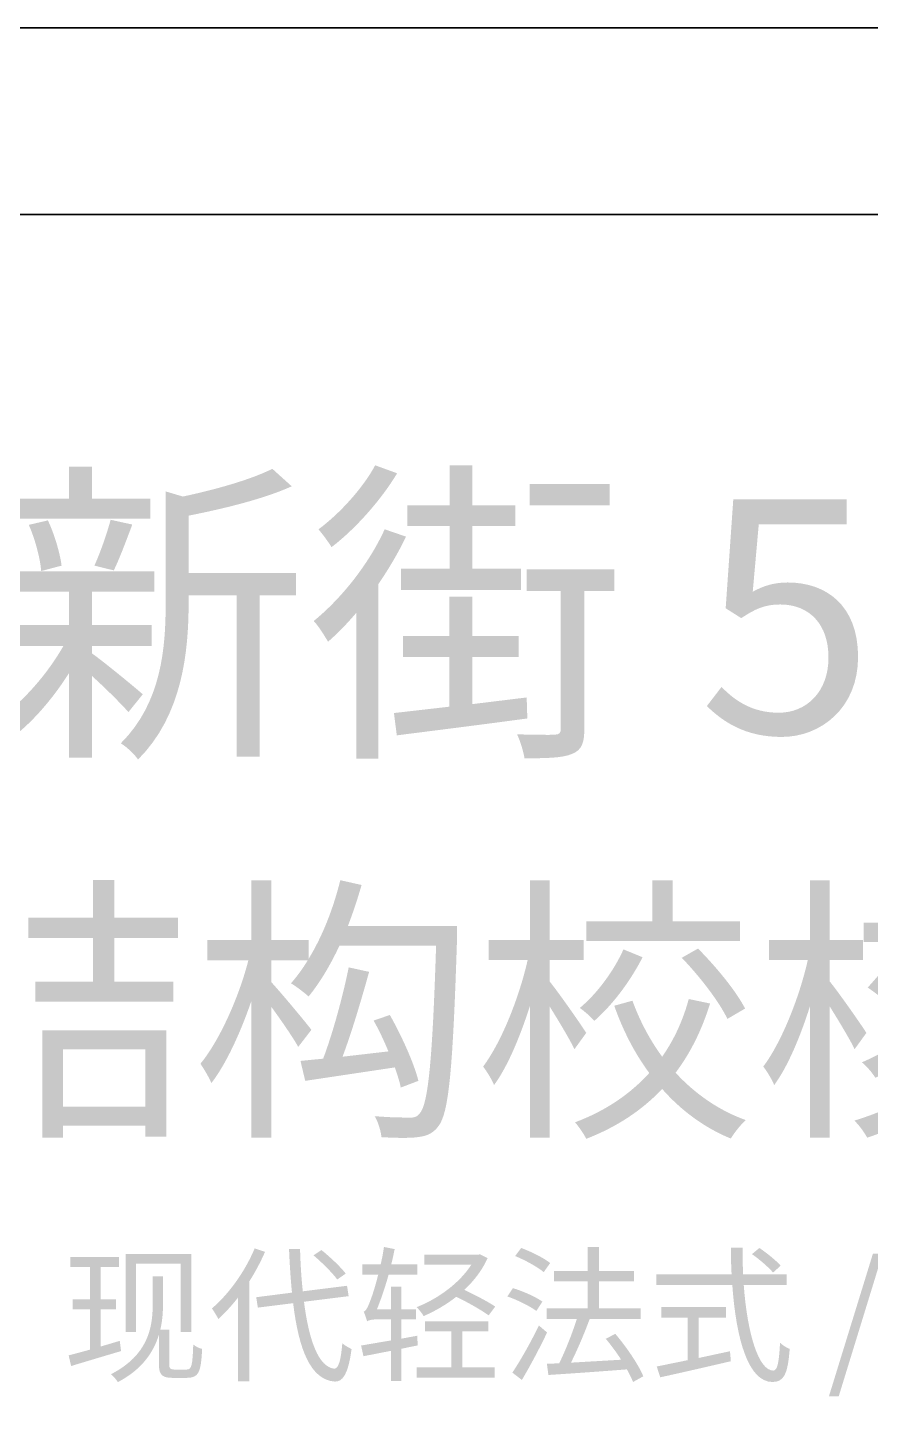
# Model space of a CAD drawing. Header units: millimetres. Extents: x -4600 to 229000, y -4300 to 19460.
# Drawn here: x 19645 to 21449, y 16471 to 19460 of the extents above; entities that cross this region are included whole.
import ezdxf

# ---------------------------------------------------------------- set-up
doc = ezdxf.new("R2010")
doc.units = ezdxf.units.MM
doc.header["$LTSCALE"] = 100
doc.layers.add('A-NOTE', color=7, linetype='Continuous', lineweight=18)
doc.layers.add('A-SHEET', color=7, linetype='Continuous', lineweight=35)

# ---------------------------------------------------------------- blocks, each defined once
blk = doc.blocks.new('A01_SHEET')
at = {"layer": 'A-NOTE'}
for points in [[(19732.7, 18520.3), (19732.7, 18451.4), (19605.9, 18451.4), (19605.9, 18408.4), (19907.4, 18408.4), (19907.4, 18451.4), (19782.5, 18451.4), (19782.5, 18520.3), (19732.7, 18520.3)], [(20548.6, 18523), (20548.6, 18437), (20457.8, 18437), (20457.8, 18392.7), (20548.6, 18392.7), (20548.6, 18301.3), (20444.2, 18301.3), (20444.2, 18255.6), (20701.4, 18255.6), (20701.4, 18301.3), (20597, 18301.3), (20597, 18392.7), (20689.1, 18392.7), (20689.1, 18437), (20597, 18437), (20597, 18523), (20548.6, 18523)], [(20719.8, 18482.7), (20719.8, 18437), (20891.7, 18437), (20891.7, 18482.7), (20719.8, 18482.7)], [(19784.1, 17634.8), (19784.1, 17553.8), (19645.5, 17553.8), (19645.5, 17510.6), (19784.1, 17510.6), (19784.1, 17416.9), (19660.5, 17416.9), (19660.5, 17373.7), (19956.4, 17373.7), (19956.4, 17416.9), (19830.3, 17416.9), (19830.3, 17510.6), (19966.6, 17510.6), (19966.6, 17553.8), (19830.3, 17553.8), (19830.3, 17634.8), (19784.1, 17634.8)], [(20982.9, 17634.2), (20982.9, 17546), (20841.2, 17546), (20841.2, 17504), (21170.8, 17504), (21170.8, 17546), (21026.7, 17546), (21026.7, 17634.2), (20982.9, 17634.2)], [(21361.3, 16528.8), (21382.3, 16528.8), (21476.2, 16834.1), (21455.5, 16834.1), (21361.3, 16528.8)], [(20495.9, 16689.2), (20495.9, 16667.5), (20552.1, 16667.5), (20552.1, 16590.6), (20478, 16590.6), (20478, 16568.7), (20645, 16568.7), (20645, 16590.6), (20575.6, 16590.6), (20575.6, 16667.5), (20631.5, 16667.5), (20631.5, 16689.2), (20495.9, 16689.2)]]:
    blk.add_hatch(color=256, dxfattribs=at).paths.add_polyline_path(points)
h = blk.add_hatch(color=256, dxfattribs=at)
edge = h.paths.add_edge_path()
edge.add_spline(control_points=[(20168.6, 18515.5), (20124.3, 18493), (20047.9, 18471.1), (19976.9, 18456.1)], knot_values=[0, 0, 0, 0, 1, 1, 1, 1], degree=3, periodic=0)
edge.add_line((19976.9, 18456.1), (19940.1, 18467.1))
edge.add_line((19940.1, 18467.1), (19940.1, 18228.3))
edge.add_spline(control_points=[(19940.1, 18228.3), (19940.1, 18132.1), (19931.2, 18014.1), (19843.9, 17927.5)], knot_values=[0, 0, 0, 0, 1, 1, 1, 1], degree=3, periodic=0)
edge.add_spline(control_points=[(19843.9, 17927.5), (19855.5, 17920.7), (19873.9, 17903.6), (19880.8, 17892.7)], knot_values=[0, 0, 0, 0, 1, 1, 1, 1], degree=3, periodic=0)
edge.add_spline(control_points=[(19880.8, 17892.7), (19976.3, 17987.5), (19989.2, 18125.3), (19989.2, 18227.6)], knot_values=[0, 0, 0, 0, 1, 1, 1, 1], degree=3, periodic=0)
edge.add_line((19989.2, 18227.6), (19989.2, 18244.7))
edge.add_line((19989.2, 18244.7), (20092.2, 18244.7))
edge.add_line((20092.2, 18244.7), (20092.2, 17898.8))
edge.add_line((20092.2, 17898.8), (20141.3, 17898.8))
edge.add_line((20141.3, 17898.8), (20141.3, 18244.7))
edge.add_line((20141.3, 18244.7), (20219.1, 18244.7))
edge.add_line((20219.1, 18244.7), (20219.1, 18292.4))
edge.add_line((20219.1, 18292.4), (19989.2, 18292.4))
edge.add_line((19989.2, 18292.4), (19989.2, 18415.2))
edge.add_spline(control_points=[(19989.2, 18415.2), (20065.6, 18430.2), (20151.6, 18451.4), (20210.2, 18478)], knot_values=[0, 0, 0, 0, 1, 1, 1, 1], degree=3, periodic=0)
edge.add_line((20210.2, 18478), (20168.6, 18515.5))
h = blk.add_hatch(color=256, dxfattribs=at)
edge = h.paths.add_edge_path()
edge.add_spline(control_points=[(20388.9, 18523), (20364.4, 18476.6), (20313.9, 18420), (20267.5, 18385.9)], knot_values=[0, 0, 0, 0, 1, 1, 1, 1], degree=3, periodic=0)
edge.add_spline(control_points=[(20267.5, 18385.9), (20275.7, 18376.3), (20289.4, 18357.9), (20295.5, 18347.7)], knot_values=[0, 0, 0, 0, 1, 1, 1, 1], degree=3, periodic=0)
edge.add_spline(control_points=[(20295.5, 18347.7), (20347.3, 18387.2), (20402.6, 18450), (20436, 18505.9)], knot_values=[0, 0, 0, 0, 1, 1, 1, 1], degree=3, periodic=0)
edge.add_line((20436, 18505.9), (20388.9, 18523))
h = blk.add_hatch(color=256, dxfattribs=at)
edge = h.paths.add_edge_path()
edge.add_spline(control_points=[(21260, 17941.1), (21343.9, 17941.1), (21423.7, 18003.2), (21423.7, 18112.3), (21423.7, 18222.9), (21355.5, 18272), (21273, 18272), (21243, 18272), (21220.5, 18264.5), (21198, 18252.2)], knot_values=[0, 0, 0, 0, 1, 1, 1, 2, 2, 2, 3, 3, 3, 3], degree=3, periodic=0)
edge.add_line((21198, 18252.2), (21210.9, 18396.8))
edge.add_line((21210.9, 18396.8), (21399.2, 18396.8))
edge.add_line((21399.2, 18396.8), (21399.2, 18450))
edge.add_line((21399.2, 18450), (21156.3, 18450))
edge.add_line((21156.3, 18450), (21140, 18216.7))
edge.add_line((21140, 18216.7), (21173.4, 18195.6))
edge.add_spline(control_points=[(21173.4, 18195.6), (21202, 18214.7), (21223.2, 18224.9), (21256.6, 18224.9), (21319.4, 18224.9), (21360.3, 18182.6), (21360.3, 18111), (21360.3, 18038), (21313.2, 17993), (21253.9, 17993), (21195.9, 17993), (21159.1, 18019.6), (21131.1, 18048.2)], knot_values=[0, 0, 0, 0, 1, 1, 1, 2, 2, 2, 3, 3, 3, 4, 4, 4, 4], degree=3, periodic=0)
edge.add_line((21131.1, 18048.2), (21099.7, 18007.3))
edge.add_spline(control_points=[(21099.7, 18007.3), (21133.8, 17973.9), (21181.6, 17941.1), (21260, 17941.1)], knot_values=[0, 0, 0, 0, 1, 1, 1, 1], degree=3, periodic=0)
h = blk.add_hatch(color=256, dxfattribs=at)
edge = h.paths.add_edge_path()
edge.add_spline(control_points=[(19646.8, 18395.4), (19660.4, 18364.7), (19671.4, 18323.1), (19673.4, 18296.5)], knot_values=[0, 0, 0, 0, 1, 1, 1, 1], degree=3, periodic=0)
edge.add_line((19673.4, 18296.5), (19717.1, 18308.1))
edge.add_spline(control_points=[(19717.1, 18308.1), (19713.6, 18334.7), (19702, 18375), (19687.7, 18405)], knot_values=[0, 0, 0, 0, 1, 1, 1, 1], degree=3, periodic=0)
edge.add_line((19687.7, 18405), (19646.8, 18395.4))
h = blk.add_hatch(color=256, dxfattribs=at)
edge = h.paths.add_edge_path()
edge.add_spline(control_points=[(19822.1, 18406.3), (19814.6, 18377.7), (19799.6, 18334.7), (19787.3, 18308.1)], knot_values=[0, 0, 0, 0, 1, 1, 1, 1], degree=3, periodic=0)
edge.add_line((19787.3, 18308.1), (19828.9, 18297.9))
edge.add_spline(control_points=[(19828.9, 18297.9), (19841.2, 18323.1), (19855.5, 18361.3), (19868.5, 18396.1)], knot_values=[0, 0, 0, 0, 1, 1, 1, 1], degree=3, periodic=0)
edge.add_line((19868.5, 18396.1), (19822.1, 18406.3))
h = blk.add_hatch(color=256, dxfattribs=at)
edge = h.paths.add_edge_path()
edge.add_spline(control_points=[(20409.4, 18385.9), (20374.6, 18310.2), (20316.6, 18237.9), (20257.3, 18189.4)], knot_values=[0, 0, 0, 0, 1, 1, 1, 1], degree=3, periodic=0)
edge.add_spline(control_points=[(20257.3, 18189.4), (20267.5, 18179.2), (20281.9, 18155.3), (20288, 18145.1)], knot_values=[0, 0, 0, 0, 1, 1, 1, 1], degree=3, periodic=0)
edge.add_spline(control_points=[(20288, 18145.1), (20308.5, 18162.8), (20328.9, 18184), (20348.7, 18207.2)], knot_values=[0, 0, 0, 0, 1, 1, 1, 1], degree=3, periodic=0)
edge.add_line((20348.7, 18207.2), (20348.7, 17894.7))
edge.add_line((20348.7, 17894.7), (20395.8, 17894.7))
edge.add_line((20395.8, 17894.7), (20395.8, 18268.6))
edge.add_spline(control_points=[(20395.8, 18268.6), (20418.3, 18301.3), (20438.7, 18336.1), (20455.1, 18370.2)], knot_values=[0, 0, 0, 0, 1, 1, 1, 1], degree=3, periodic=0)
edge.add_line((20455.1, 18370.2), (20409.4, 18385.9))
h = blk.add_hatch(color=256, dxfattribs=at)
edge = h.paths.add_edge_path()
edge.add_line((19596.3, 18295.8), (19596.3, 18252.2))
edge.add_line((19596.3, 18252.2), (19732.7, 18252.2))
edge.add_line((19732.7, 18252.2), (19732.7, 18181.2))
edge.add_line((19732.7, 18181.2), (19598.4, 18181.2))
edge.add_line((19598.4, 18181.2), (19598.4, 18136.2))
edge.add_line((19598.4, 18136.2), (19721.1, 18136.2))
edge.add_spline(control_points=[(19721.1, 18136.2), (19687, 18076.2), (19632.5, 18013.4), (19583.4, 17982.1)], knot_values=[0, 0, 0, 0, 1, 1, 1, 1], degree=3, periodic=0)
edge.add_spline(control_points=[(19583.4, 17982.1), (19594.3, 17973.9), (19609.3, 17956.8), (19618.1, 17945.2)], knot_values=[0, 0, 0, 0, 1, 1, 1, 1], degree=3, periodic=0)
edge.add_spline(control_points=[(19618.1, 17945.2), (19657, 17975.9), (19699.3, 18024.4), (19732.7, 18077.6)], knot_values=[0, 0, 0, 0, 1, 1, 1, 1], degree=3, periodic=0)
edge.add_line((19732.7, 18077.6), (19732.7, 17896.8))
edge.add_line((19732.7, 17896.8), (19782.5, 17896.8))
edge.add_line((19782.5, 17896.8), (19782.5, 18071.4))
edge.add_spline(control_points=[(19782.5, 18071.4), (19811.2, 18045.5), (19845.3, 18011.4), (19860.3, 17994.3)], knot_values=[0, 0, 0, 0, 1, 1, 1, 1], degree=3, periodic=0)
edge.add_line((19860.3, 17994.3), (19891, 18032.5))
edge.add_spline(control_points=[(19891, 18032.5), (19874.6, 18046.9), (19808.5, 18101.4), (19782.5, 18119.8)], knot_values=[0, 0, 0, 0, 1, 1, 1, 1], degree=3, periodic=0)
edge.add_line((19782.5, 18119.8), (19782.5, 18136.2))
edge.add_line((19782.5, 18136.2), (19910.1, 18136.2))
edge.add_line((19910.1, 18136.2), (19910.1, 18181.2))
edge.add_line((19910.1, 18181.2), (19782.5, 18181.2))
edge.add_line((19782.5, 18181.2), (19782.5, 18252.2))
edge.add_line((19782.5, 18252.2), (19915.6, 18252.2))
edge.add_line((19915.6, 18252.2), (19915.6, 18295.8))
edge.add_line((19915.6, 18295.8), (19596.3, 18295.8))
h = blk.add_hatch(color=256, dxfattribs=at)
edge = h.paths.add_edge_path()
edge.add_line((20713.6, 18299.9), (20713.6, 18253.5))
edge.add_line((20713.6, 18253.5), (20786.6, 18253.5))
edge.add_line((20786.6, 18253.5), (20786.6, 17958.2))
edge.add_spline(control_points=[(20786.6, 17958.2), (20786.6, 17949.3), (20783.9, 17946.6), (20773.7, 17945.9), (20763.4, 17945.2), (20731.4, 17945.9), (20693.2, 17946.6)], knot_values=[0, 0, 0, 0, 1, 1, 1, 2, 2, 2, 2], degree=3, periodic=0)
edge.add_spline(control_points=[(20693.2, 17946.6), (20700, 17931.6), (20706.8, 17909.8), (20708.9, 17895.4)], knot_values=[0, 0, 0, 0, 1, 1, 1, 1], degree=3, periodic=0)
edge.add_spline(control_points=[(20708.9, 17895.4), (20758, 17895.4), (20791.4, 17896.1), (20811.2, 17905)], knot_values=[0, 0, 0, 0, 1, 1, 1, 1], degree=3, periodic=0)
edge.add_spline(control_points=[(20811.2, 17905), (20831.7, 17913.2), (20837.1, 17928.2), (20837.1, 17958.2)], knot_values=[0, 0, 0, 0, 1, 1, 1, 1], degree=3, periodic=0)
edge.add_line((20837.1, 17958.2), (20837.1, 18253.5))
edge.add_line((20837.1, 18253.5), (20901.2, 18253.5))
edge.add_line((20901.2, 18253.5), (20901.2, 18299.9))
edge.add_line((20901.2, 18299.9), (20713.6, 18299.9))
h = blk.add_hatch(color=256, dxfattribs=at)
edge = h.paths.add_edge_path()
edge.add_line((20429.2, 17992.3), (20435.3, 17944.5))
edge.add_spline(control_points=[(20435.3, 17944.5), (20510.4, 17954.1), (20614.7, 17967.1), (20715, 17980.7)], knot_values=[0, 0, 0, 0, 1, 1, 1, 1], degree=3, periodic=0)
edge.add_line((20715, 17980.7), (20713.6, 18025.7))
edge.add_line((20713.6, 18025.7), (20597, 18011.4))
edge.add_line((20597, 18011.4), (20597, 18112.3))
edge.add_line((20597, 18112.3), (20696.6, 18112.3))
edge.add_line((20696.6, 18112.3), (20696.6, 18157.4))
edge.add_line((20696.6, 18157.4), (20597, 18157.4))
edge.add_line((20597, 18157.4), (20597, 18241.3))
edge.add_line((20597, 18241.3), (20547.9, 18241.3))
edge.add_line((20547.9, 18241.3), (20547.9, 18157.4))
edge.add_line((20547.9, 18157.4), (20448.3, 18157.4))
edge.add_line((20448.3, 18157.4), (20448.3, 18112.3))
edge.add_line((20448.3, 18112.3), (20547.9, 18112.3))
edge.add_line((20547.9, 18112.3), (20547.9, 18005.9))
edge.add_line((20547.9, 18005.9), (20429.2, 17992.3))
h = blk.add_hatch(color=256, dxfattribs=at)
edge = h.paths.add_edge_path()
edge.add_spline(control_points=[(20314.2, 17634.2), (20299.2, 17573), (20275.7, 17513.6), (20246.3, 17465.6)], knot_values=[0, 0, 0, 0, 1, 1, 1, 1], degree=3, periodic=0)
edge.add_line((20246.3, 17465.6), (20246.3, 17505.8))
edge.add_line((20246.3, 17505.8), (20166.5, 17505.8))
edge.add_line((20166.5, 17505.8), (20166.5, 17634.2))
edge.add_line((20166.5, 17634.2), (20123.3, 17634.2))
edge.add_line((20123.3, 17634.2), (20123.3, 17505.8))
edge.add_line((20123.3, 17505.8), (20029.6, 17505.8))
edge.add_line((20029.6, 17505.8), (20029.6, 17462.6))
edge.add_line((20029.6, 17462.6), (20117.3, 17462.6))
edge.add_spline(control_points=[(20117.3, 17462.6), (20096.9, 17382.7), (20054.8, 17289.7), (20014.6, 17241.1)], knot_values=[0, 0, 0, 0, 1, 1, 1, 1], degree=3, periodic=0)
edge.add_spline(control_points=[(20014.6, 17241.1), (20021.8, 17230.2), (20033.2, 17211.6), (20038, 17199.6)], knot_values=[0, 0, 0, 0, 1, 1, 1, 1], degree=3, periodic=0)
edge.add_spline(control_points=[(20038, 17199.6), (20069.2, 17239.8), (20099.9, 17306.5), (20123.3, 17374.3)], knot_values=[0, 0, 0, 0, 1, 1, 1, 1], degree=3, periodic=0)
edge.add_line((20123.3, 17374.3), (20123.3, 17082.6))
edge.add_line((20123.3, 17082.6), (20166.5, 17082.6))
edge.add_line((20166.5, 17082.6), (20166.5, 17362.9))
edge.add_spline(control_points=[(20166.5, 17362.9), (20187.5, 17334.1), (20213.3, 17296.9), (20224.1, 17277.1)], knot_values=[0, 0, 0, 0, 1, 1, 1, 1], degree=3, periodic=0)
edge.add_line((20224.1, 17277.1), (20252.3, 17313.7))
edge.add_spline(control_points=[(20252.3, 17313.7), (20239.7, 17330.5), (20184.5, 17396.5), (20166.5, 17415.7)], knot_values=[0, 0, 0, 0, 1, 1, 1, 1], degree=3, periodic=0)
edge.add_line((20166.5, 17415.7), (20166.5, 17462.6))
edge.add_line((20166.5, 17462.6), (20244.5, 17462.6))
edge.add_spline(control_points=[(20244.5, 17462.6), (20233.7, 17444.5), (20221.1, 17427.7), (20208.5, 17413.3)], knot_values=[0, 0, 0, 0, 1, 1, 1, 1], degree=3, periodic=0)
edge.add_spline(control_points=[(20208.5, 17413.3), (20219.9, 17406.7), (20238.5, 17392.3), (20246.3, 17385.1)], knot_values=[0, 0, 0, 0, 1, 1, 1, 1], degree=3, periodic=0)
edge.add_spline(control_points=[(20246.3, 17385.1), (20270.3, 17414.5), (20292.6, 17451.7), (20312.4, 17493.8)], knot_values=[0, 0, 0, 0, 1, 1, 1, 1], degree=3, periodic=0)
edge.add_line((20312.4, 17493.8), (20519.5, 17493.8))
edge.add_spline(control_points=[(20519.5, 17493.8), (20511.7, 17247.7), (20502.6, 17155.8), (20484.6, 17134.8)], knot_values=[0, 0, 0, 0, 1, 1, 1, 1], degree=3, periodic=0)
edge.add_spline(control_points=[(20484.6, 17134.8), (20478.6, 17127), (20472.6, 17125.2), (20461.8, 17125.8)], knot_values=[0, 0, 0, 0, 1, 1, 1, 1], degree=3, periodic=0)
edge.add_spline(control_points=[(20461.8, 17125.8), (20449.2, 17125.8), (20420.4, 17125.8), (20388, 17128.8)], knot_values=[0, 0, 0, 0, 1, 1, 1, 1], degree=3, periodic=0)
edge.add_spline(control_points=[(20388, 17128.8), (20395.8, 17115.6), (20401.2, 17096.4), (20402.4, 17083.8)], knot_values=[0, 0, 0, 0, 1, 1, 1, 1], degree=3, periodic=0)
edge.add_spline(control_points=[(20402.4, 17083.8), (20431.8, 17082), (20461.8, 17081.4), (20479.8, 17083.8), (20499.6, 17086.2), (20512.3, 17091), (20524.9, 17107.8), (20547.1, 17137.2), (20555.5, 17230.2), (20564.5, 17512.4)], knot_values=[0, 0, 0, 0, 1, 1, 1, 2, 2, 2, 3, 3, 3, 3], degree=3, periodic=0)
edge.add_spline(control_points=[(20564.5, 17512.4), (20564.5, 17518.4), (20564.5, 17535.8), (20564.5, 17535.8)], knot_values=[0, 0, 0, 0, 1, 1, 1, 1], degree=3, periodic=0)
edge.add_line((20564.5, 17535.8), (20330.4, 17535.8))
edge.add_spline(control_points=[(20330.4, 17535.8), (20341.2, 17564), (20351.4, 17594), (20359.8, 17624)], knot_values=[0, 0, 0, 0, 1, 1, 1, 1], degree=3, periodic=0)
edge.add_line((20359.8, 17624), (20314.2, 17634.2))
edge = h.paths.add_edge_path(flags=0)
edge.add_line((20228.9, 17247.1), (20239.1, 17204.4))
edge.add_line((20239.1, 17204.4), (20431.2, 17233.2))
edge.add_spline(control_points=[(20431.2, 17233.2), (20436.6, 17217), (20441.4, 17202.6), (20443.8, 17190)], knot_values=[0, 0, 0, 0, 1, 1, 1, 1], degree=3, periodic=0)
edge.add_line((20443.8, 17190), (20481.6, 17204.4))
edge.add_spline(control_points=[(20481.6, 17204.4), (20472.6, 17241.1), (20446.2, 17299.9), (20420.4, 17345.5)], knot_values=[0, 0, 0, 0, 1, 1, 1, 1], degree=3, periodic=0)
edge.add_line((20420.4, 17345.5), (20385.6, 17333.5))
edge.add_spline(control_points=[(20385.6, 17333.5), (20397, 17313.7), (20407.8, 17290.3), (20417.4, 17267.5)], knot_values=[0, 0, 0, 0, 1, 1, 1, 1], degree=3, periodic=0)
edge.add_line((20417.4, 17267.5), (20319, 17256.1))
edge.add_spline(control_points=[(20319, 17256.1), (20338.8, 17308.3), (20359.8, 17379.7), (20376, 17437.9)], knot_values=[0, 0, 0, 0, 1, 1, 1, 1], degree=3, periodic=0)
edge.add_line((20376, 17437.9), (20332.2, 17447.5))
edge.add_spline(control_points=[(20332.2, 17447.5), (20320.8, 17389.3), (20298, 17305.9), (20277.5, 17251.9)], knot_values=[0, 0, 0, 0, 1, 1, 1, 1], degree=3, periodic=0)
edge.add_line((20277.5, 17251.9), (20228.9, 17247.1))
h = blk.add_hatch(color=256, dxfattribs=at)
edge = h.paths.add_edge_path()
edge.add_line((20720.5, 17634.2), (20720.5, 17505.8))
edge.add_line((20720.5, 17505.8), (20632.3, 17505.8))
edge.add_line((20632.3, 17505.8), (20632.3, 17463.2))
edge.add_line((20632.3, 17463.2), (20715.7, 17463.2))
edge.add_spline(control_points=[(20715.7, 17463.2), (20697.1, 17380.9), (20658.7, 17286.1), (20620.3, 17235)], knot_values=[0, 0, 0, 0, 1, 1, 1, 1], degree=3, periodic=0)
edge.add_spline(control_points=[(20620.3, 17235), (20628.1, 17224.8), (20638.9, 17207.4), (20643.7, 17195.4)], knot_values=[0, 0, 0, 0, 1, 1, 1, 1], degree=3, periodic=0)
edge.add_spline(control_points=[(20643.7, 17195.4), (20672.5, 17234.4), (20699.5, 17298.7), (20720.5, 17364.7)], knot_values=[0, 0, 0, 0, 1, 1, 1, 1], degree=3, periodic=0)
edge.add_line((20720.5, 17364.7), (20720.5, 17082.6))
edge.add_line((20720.5, 17082.6), (20762.6, 17082.6))
edge.add_line((20762.6, 17082.6), (20762.6, 17364.1))
edge.add_spline(control_points=[(20762.6, 17364.1), (20782.4, 17332.3), (20805.8, 17293.3), (20816, 17272.3)], knot_values=[0, 0, 0, 0, 1, 1, 1, 1], degree=3, periodic=0)
edge.add_line((20816, 17272.3), (20841.2, 17307.1))
edge.add_spline(control_points=[(20841.2, 17307.1), (20830.4, 17324.5), (20780, 17396.5), (20762.6, 17417.5)], knot_values=[0, 0, 0, 0, 1, 1, 1, 1], degree=3, periodic=0)
edge.add_line((20762.6, 17417.5), (20762.6, 17463.2))
edge.add_line((20762.6, 17463.2), (20835.8, 17463.2))
edge.add_line((20835.8, 17463.2), (20835.8, 17505.8))
edge.add_line((20835.8, 17505.8), (20762.6, 17505.8))
edge.add_line((20762.6, 17505.8), (20762.6, 17634.2))
edge.add_line((20762.6, 17634.2), (20720.5, 17634.2))
h = blk.add_hatch(color=256, dxfattribs=at)
edge = h.paths.add_edge_path()
edge.add_line((21320.8, 17634.2), (21320.8, 17505.8))
edge.add_line((21320.8, 17505.8), (21232.6, 17505.8))
edge.add_line((21232.6, 17505.8), (21232.6, 17463.2))
edge.add_line((21232.6, 17463.2), (21316, 17463.2))
edge.add_spline(control_points=[(21316, 17463.2), (21297.4, 17380.9), (21259, 17286.1), (21220.6, 17235)], knot_values=[0, 0, 0, 0, 1, 1, 1, 1], degree=3, periodic=0)
edge.add_spline(control_points=[(21220.6, 17235), (21228.4, 17224.8), (21239.2, 17207.4), (21244, 17195.4)], knot_values=[0, 0, 0, 0, 1, 1, 1, 1], degree=3, periodic=0)
edge.add_spline(control_points=[(21244, 17195.4), (21272.8, 17234.4), (21299.8, 17298.7), (21320.8, 17364.7)], knot_values=[0, 0, 0, 0, 1, 1, 1, 1], degree=3, periodic=0)
edge.add_line((21320.8, 17364.7), (21320.8, 17082.6))
edge.add_line((21320.8, 17082.6), (21362.8, 17082.6))
edge.add_line((21362.8, 17082.6), (21362.8, 17364.1))
edge.add_spline(control_points=[(21362.8, 17364.1), (21382.6, 17332.3), (21406.1, 17293.3), (21416.3, 17272.3)], knot_values=[0, 0, 0, 0, 1, 1, 1, 1], degree=3, periodic=0)
edge.add_line((21416.3, 17272.3), (21441.5, 17307.1))
edge.add_spline(control_points=[(21441.5, 17307.1), (21430.7, 17324.5), (21380.2, 17396.5), (21362.8, 17417.5)], knot_values=[0, 0, 0, 0, 1, 1, 1, 1], degree=3, periodic=0)
edge.add_line((21362.8, 17417.5), (21362.8, 17463.2))
edge.add_line((21362.8, 17463.2), (21434.3, 17463.2))
edge.add_line((21434.3, 17463.2), (21434.3, 17505.8))
edge.add_line((21434.3, 17505.8), (21362.8, 17505.8))
edge.add_line((21362.8, 17505.8), (21362.8, 17634.2))
edge.add_line((21362.8, 17634.2), (21320.8, 17634.2))
h = blk.add_hatch(color=256, dxfattribs=at)
edge = h.paths.add_edge_path()
edge.add_spline(control_points=[(21681, 17457.1), (21657, 17416.3), (21624.6, 17377.9), (21585.5, 17343.1)], knot_values=[0, 0, 0, 0, 1, 1, 1, 1], degree=3, periodic=0)
edge.add_spline(control_points=[(21585.5, 17343.1), (21571.1, 17356.9), (21552.5, 17373.1), (21532.1, 17389.3)], knot_values=[0, 0, 0, 0, 1, 1, 1, 1], degree=3, periodic=0)
edge.add_spline(control_points=[(21532.1, 17389.3), (21559.7, 17419.9), (21593.3, 17463.8), (21620.4, 17500.4)], knot_values=[0, 0, 0, 0, 1, 1, 1, 1], degree=3, periodic=0)
edge.add_line((21620.4, 17500.4), (21618, 17501.6))
edge.add_line((21618, 17501.6), (21775.8, 17501.6))
edge.add_line((21775.8, 17501.6), (21775.8, 17543))
edge.add_line((21775.8, 17543), (21630, 17543))
edge.add_line((21630, 17543), (21630, 17633))
edge.add_line((21630, 17633), (21586.1, 17633))
edge.add_line((21586.1, 17633), (21586.1, 17543))
edge.add_line((21586.1, 17543), (21435.5, 17543))
edge.add_line((21435.5, 17543), (21435.5, 17501.6))
edge.add_line((21435.5, 17501.6), (21565.1, 17501.6))
edge.add_spline(control_points=[(21565.1, 17501.6), (21547.1, 17472.2), (21523.1, 17438.5), (21502.1, 17412.1)], knot_values=[0, 0, 0, 0, 1, 1, 1, 1], degree=3, periodic=0)
edge.add_line((21502.1, 17412.1), (21470.9, 17434.3))
edge.add_line((21470.9, 17434.3), (21444.5, 17404.3))
edge.add_spline(control_points=[(21444.5, 17404.3), (21480.5, 17379.1), (21523.7, 17343.1), (21551.9, 17314.9)], knot_values=[0, 0, 0, 0, 1, 1, 1, 1], degree=3, periodic=0)
edge.add_spline(control_points=[(21551.9, 17314.9), (21514.7, 17286.7), (21473.9, 17262.1), (21431.9, 17244.1)], knot_values=[0, 0, 0, 0, 1, 1, 1, 1], degree=3, periodic=0)
edge.add_spline(control_points=[(21431.9, 17244.1), (21442.1, 17235.6), (21454.7, 17221.2), (21460.7, 17211)], knot_values=[0, 0, 0, 0, 1, 1, 1, 1], degree=3, periodic=0)
edge.add_spline(control_points=[(21460.7, 17211), (21566.9, 17261.5), (21663, 17345.5), (21720, 17440.9)], knot_values=[0, 0, 0, 0, 1, 1, 1, 1], degree=3, periodic=0)
edge.add_line((21720, 17440.9), (21681, 17457.1))
edge = h.paths.add_edge_path(flags=0)
edge.add_spline(control_points=[(21731.4, 17347.3), (21669.6, 17242.9), (21553.7, 17161.8), (21415.7, 17119.2)], knot_values=[0, 0, 0, 0, 1, 1, 1, 1], degree=3, periodic=0)
edge.add_spline(control_points=[(21415.7, 17119.2), (21426.5, 17109), (21437.3, 17093.4), (21443.3, 17082.6)], knot_values=[0, 0, 0, 0, 1, 1, 1, 1], degree=3, periodic=0)
edge.add_spline(control_points=[(21443.3, 17082.6), (21517.7, 17107.8), (21585.5, 17143.2), (21642.6, 17187)], knot_values=[0, 0, 0, 0, 1, 1, 1, 1], degree=3, periodic=0)
edge.add_spline(control_points=[(21642.6, 17187), (21681.6, 17151.6), (21723.6, 17108.4), (21745.8, 17080.2)], knot_values=[0, 0, 0, 0, 1, 1, 1, 1], degree=3, periodic=0)
edge.add_line((21745.8, 17080.2), (21782.4, 17107.8))
edge.add_spline(control_points=[(21782.4, 17107.8), (21758.4, 17136.6), (21714, 17179.2), (21674.4, 17213.4)], knot_values=[0, 0, 0, 0, 1, 1, 1, 1], degree=3, periodic=0)
edge.add_spline(control_points=[(21674.4, 17213.4), (21713.4, 17248.3), (21745.8, 17286.7), (21771.6, 17329.9)], knot_values=[0, 0, 0, 0, 1, 1, 1, 1], degree=3, periodic=0)
edge.add_line((21771.6, 17329.9), (21731.4, 17347.3))
h = blk.add_hatch(color=256, dxfattribs=at)
edge = h.paths.add_edge_path()
edge.add_spline(control_points=[(20921, 17486), (20901.8, 17442.7), (20865.8, 17392.3), (20827.4, 17360.5)], knot_values=[0, 0, 0, 0, 1, 1, 1, 1], degree=3, periodic=0)
edge.add_spline(control_points=[(20827.4, 17360.5), (20837, 17353.9), (20851.4, 17341.3), (20858.6, 17332.9)], knot_values=[0, 0, 0, 0, 1, 1, 1, 1], degree=3, periodic=0)
edge.add_spline(control_points=[(20858.6, 17332.9), (20898.8, 17368.3), (20936.6, 17419.3), (20961.9, 17469.2)], knot_values=[0, 0, 0, 0, 1, 1, 1, 1], degree=3, periodic=0)
edge.add_line((20961.9, 17469.2), (20921, 17486))
h = blk.add_hatch(color=256, dxfattribs=at)
edge = h.paths.add_edge_path()
edge.add_spline(control_points=[(21045.9, 17468), (21084.3, 17428.3), (21126.3, 17373.7), (21143.7, 17337.1)], knot_values=[0, 0, 0, 0, 1, 1, 1, 1], degree=3, periodic=0)
edge.add_line((21143.7, 17337.1), (21181.6, 17359.3))
edge.add_spline(control_points=[(21181.6, 17359.3), (21162.9, 17395.9), (21119.7, 17448.7), (21080.7, 17487.8)], knot_values=[0, 0, 0, 0, 1, 1, 1, 1], degree=3, periodic=0)
edge.add_line((21080.7, 17487.8), (21045.9, 17468))
h = blk.add_hatch(color=256, dxfattribs=at)
edge = h.paths.add_edge_path()
edge.add_spline(control_points=[(21060.9, 17379.7), (21048.9, 17335.3), (21030.3, 17293.9), (21003.9, 17256.1)], knot_values=[0, 0, 0, 0, 1, 1, 1, 1], degree=3, periodic=0)
edge.add_spline(control_points=[(21003.9, 17256.1), (20977.5, 17292.1), (20955.9, 17332.9), (20940.2, 17376.1)], knot_values=[0, 0, 0, 0, 1, 1, 1, 1], degree=3, periodic=0)
edge.add_line((20940.2, 17376.1), (20901.2, 17365.3))
edge.add_spline(control_points=[(20901.2, 17365.3), (20919.8, 17312.5), (20945, 17263.3), (20976.3, 17221.2)], knot_values=[0, 0, 0, 0, 1, 1, 1, 1], degree=3, periodic=0)
edge.add_spline(control_points=[(20976.3, 17221.2), (20936, 17176.8), (20883.2, 17140.2), (20817.2, 17115.6)], knot_values=[0, 0, 0, 0, 1, 1, 1, 1], degree=3, periodic=0)
edge.add_spline(control_points=[(20817.2, 17115.6), (20825, 17106.6), (20836.4, 17090.4), (20841.2, 17080.2)], knot_values=[0, 0, 0, 0, 1, 1, 1, 1], degree=3, periodic=0)
edge.add_spline(control_points=[(20841.2, 17080.2), (20907.8, 17106), (20961.3, 17142), (21003.9, 17187)], knot_values=[0, 0, 0, 0, 1, 1, 1, 1], degree=3, periodic=0)
edge.add_spline(control_points=[(21003.9, 17187), (21044.7, 17140.8), (21093.9, 17104.2), (21150.9, 17080.8)], knot_values=[0, 0, 0, 0, 1, 1, 1, 1], degree=3, periodic=0)
edge.add_spline(control_points=[(21150.9, 17080.8), (21158.1, 17092.8), (21172.6, 17110.8), (21182.8, 17120.4)], knot_values=[0, 0, 0, 0, 1, 1, 1, 1], degree=3, periodic=0)
edge.add_spline(control_points=[(21182.8, 17120.4), (21124.5, 17141.4), (21074.1, 17176.8), (21032.7, 17221.8)], knot_values=[0, 0, 0, 0, 1, 1, 1, 1], degree=3, periodic=0)
edge.add_spline(control_points=[(21032.7, 17221.8), (21065.7, 17265.7), (21089.7, 17315.5), (21106.5, 17370.1)], knot_values=[0, 0, 0, 0, 1, 1, 1, 1], degree=3, periodic=0)
edge.add_line((21106.5, 17370.1), (21060.9, 17379.7))
h = blk.add_hatch(color=256, dxfattribs=at)
h.paths.add_polyline_path([(19676.1, 17312.5), (19676.1, 17082.6), (19719.9, 17082.6), (19719.9, 17108.4), (19896.4, 17108.4), (19896.4, 17085), (19941.4, 17085), (19941.4, 17312.5), (19676.1, 17312.5)])
h.paths.add_polyline_path([(19719.9, 17149.2), (19719.9, 17271.7), (19896.4, 17271.7), (19896.4, 17149.2), (19719.9, 17149.2)], flags=0)
h = blk.add_hatch(color=256, dxfattribs=at)
edge = h.paths.add_edge_path()
edge.add_line((19732.2, 16616.4), (19737.5, 16593.5))
edge.add_spline(control_points=[(19737.5, 16593.5), (19767.3, 16602.6), (19807.2, 16614.5), (19844.5, 16625.5)], knot_values=[0, 0, 0, 0, 1, 1, 1, 1], degree=3, periodic=0)
edge.add_line((19844.5, 16625.5), (19841.7, 16647.4))
edge.add_line((19841.7, 16647.4), (19800.6, 16635.2))
edge.add_line((19800.6, 16635.2), (19800.6, 16714.6))
edge.add_line((19800.6, 16714.6), (19833.5, 16714.6))
edge.add_line((19833.5, 16714.6), (19833.5, 16736.6))
edge.add_line((19833.5, 16736.6), (19800.6, 16736.6))
edge.add_line((19800.6, 16736.6), (19800.6, 16805.3))
edge.add_line((19800.6, 16805.3), (19839.8, 16805.3))
edge.add_line((19839.8, 16805.3), (19839.8, 16827.2))
edge.add_line((19839.8, 16827.2), (19735.9, 16827.2))
edge.add_line((19735.9, 16827.2), (19735.9, 16805.3))
edge.add_line((19735.9, 16805.3), (19778, 16805.3))
edge.add_line((19778, 16805.3), (19778, 16736.6))
edge.add_line((19778, 16736.6), (19740.7, 16736.6))
edge.add_line((19740.7, 16736.6), (19740.7, 16714.6))
edge.add_line((19740.7, 16714.6), (19778, 16714.6))
edge.add_line((19778, 16714.6), (19778, 16628.6))
edge.add_spline(control_points=[(19778, 16628.6), (19760.7, 16623.9), (19745, 16619.5), (19732.2, 16616.4)], knot_values=[0, 0, 0, 0, 1, 1, 1, 1], degree=3, periodic=0)
h = blk.add_hatch(color=256, dxfattribs=at)
edge = h.paths.add_edge_path()
edge.add_line((19912.3, 16785.8), (19912.3, 16725.3))
edge.add_spline(control_points=[(19912.3, 16725.3), (19912.3, 16676), (19902.3, 16616.7), (19822.9, 16575.9)], knot_values=[0, 0, 0, 0, 1, 1, 1, 1], degree=3, periodic=0)
edge.add_spline(control_points=[(19822.9, 16575.9), (19827.6, 16572.4), (19835.1, 16563.7), (19837.6, 16559)], knot_values=[0, 0, 0, 0, 1, 1, 1, 1], degree=3, periodic=0)
edge.add_spline(control_points=[(19837.6, 16559), (19889.7, 16586.3), (19914.5, 16623.6), (19925.8, 16661.2)], knot_values=[0, 0, 0, 0, 1, 1, 1, 1], degree=3, periodic=0)
edge.add_line((19925.8, 16661.2), (19925.8, 16595))
edge.add_spline(control_points=[(19925.8, 16595), (19925.8, 16573.7), (19933.9, 16568.1), (19955.9, 16568.1)], knot_values=[0, 0, 0, 0, 1, 1, 1, 1], degree=3, periodic=0)
edge.add_line((19955.9, 16568.1), (19984.8, 16568.1))
edge.add_spline(control_points=[(19984.8, 16568.1), (20011.8, 16568.1), (20015.5, 16580.6), (20018.3, 16630.2)], knot_values=[0, 0, 0, 0, 1, 1, 1, 1], degree=3, periodic=0)
edge.add_spline(control_points=[(20018.3, 16630.2), (20012.4, 16631.4), (20004.9, 16634.9), (19999.2, 16639.6)], knot_values=[0, 0, 0, 0, 1, 1, 1, 1], degree=3, periodic=0)
edge.add_spline(control_points=[(19999.2, 16639.6), (19997.6, 16594.7), (19995.8, 16585.9), (19984.8, 16585.9)], knot_values=[0, 0, 0, 0, 1, 1, 1, 1], degree=3, periodic=0)
edge.add_line((19984.8, 16585.9), (19959, 16585.9))
edge.add_spline(control_points=[(19959, 16585.9), (19950.3, 16585.9), (19947.7, 16588.1), (19947.7, 16597.2)], knot_values=[0, 0, 0, 0, 1, 1, 1, 1], degree=3, periodic=0)
edge.add_line((19947.7, 16597.2), (19947.7, 16671.6))
edge.add_line((19947.7, 16671.6), (19928.6, 16671.6))
edge.add_spline(control_points=[(19928.6, 16671.6), (19933, 16689.8), (19934.3, 16708), (19934.3, 16724.6)], knot_values=[0, 0, 0, 0, 1, 1, 1, 1], degree=3, periodic=0)
edge.add_line((19934.3, 16724.6), (19934.3, 16785.8))
edge.add_line((19934.3, 16785.8), (19912.3, 16785.8))
h.paths.add_polyline_path([(19854.2, 16833.2), (19854.2, 16666.3), (19876.8, 16666.3), (19876.8, 16812.5), (19971.9, 16812.5), (19971.9, 16666.3), (19995.1, 16666.3), (19995.1, 16833.2), (19854.2, 16833.2)], flags=0)
h = blk.add_hatch(color=256, dxfattribs=at)
edge = h.paths.add_edge_path()
edge.add_spline(control_points=[(20130.7, 16845.4), (20110, 16795.5), (20075.1, 16747.5), (20039.1, 16716.8)], knot_values=[0, 0, 0, 0, 1, 1, 1, 1], degree=3, periodic=0)
edge.add_spline(control_points=[(20039.1, 16716.8), (20043.1, 16711.5), (20050.4, 16699.5), (20052.9, 16694.2)], knot_values=[0, 0, 0, 0, 1, 1, 1, 1], degree=3, periodic=0)
edge.add_spline(control_points=[(20052.9, 16694.2), (20067.3, 16707.1), (20081.4, 16722.7), (20094.9, 16740)], knot_values=[0, 0, 0, 0, 1, 1, 1, 1], degree=3, periodic=0)
edge.add_line((20094.9, 16740), (20094.9, 16560.5))
edge.add_line((20094.9, 16560.5), (20119.1, 16560.5))
edge.add_line((20119.1, 16560.5), (20119.1, 16774.5))
edge.add_spline(control_points=[(20119.1, 16774.5), (20131.9, 16794.6), (20143.5, 16816.3), (20153, 16838.2)], knot_values=[0, 0, 0, 0, 1, 1, 1, 1], degree=3, periodic=0)
edge.add_line((20153, 16838.2), (20130.7, 16845.4))
h = blk.add_hatch(color=256, dxfattribs=at)
edge = h.paths.add_edge_path()
edge.add_spline(control_points=[(20204.4, 16844.2), (20205.7, 16810.9), (20207.9, 16779.5), (20210.7, 16750.7)], knot_values=[0, 0, 0, 0, 1, 1, 1, 1], degree=3, periodic=0)
edge.add_line((20210.7, 16750.7), (20134.1, 16740.9))
edge.add_line((20134.1, 16740.9), (20137.6, 16718.7))
edge.add_line((20137.6, 16718.7), (20213.2, 16728.1))
edge.add_spline(control_points=[(20213.2, 16728.1), (20225.1, 16629.6), (20250.2, 16564), (20302.3, 16560.2)], knot_values=[0, 0, 0, 0, 1, 1, 1, 1], degree=3, periodic=0)
edge.add_spline(control_points=[(20302.3, 16560.2), (20318.9, 16559.3), (20331.5, 16575.6), (20338.4, 16629.9)], knot_values=[0, 0, 0, 0, 1, 1, 1, 1], degree=3, periodic=0)
edge.add_spline(control_points=[(20338.4, 16629.9), (20333.7, 16632.1), (20323.3, 16637.7), (20318.6, 16642.4)], knot_values=[0, 0, 0, 0, 1, 1, 1, 1], degree=3, periodic=0)
edge.add_spline(control_points=[(20318.6, 16642.4), (20315.5, 16606), (20310.5, 16587.5), (20301.4, 16587.8)], knot_values=[0, 0, 0, 0, 1, 1, 1, 1], degree=3, periodic=0)
edge.add_spline(control_points=[(20301.4, 16587.8), (20267.8, 16591.3), (20247.1, 16647.8), (20236.4, 16731.2)], knot_values=[0, 0, 0, 0, 1, 1, 1, 1], degree=3, periodic=0)
edge.add_line((20236.4, 16731.2), (20332.1, 16743.1))
edge.add_line((20332.1, 16743.1), (20328.7, 16765.4))
edge.add_line((20328.7, 16765.4), (20233.9, 16753.5))
edge.add_spline(control_points=[(20233.9, 16753.5), (20230.8, 16781.4), (20228.9, 16812.2), (20228, 16844.2)], knot_values=[0, 0, 0, 0, 1, 1, 1, 1], degree=3, periodic=0)
edge.add_line((20228, 16844.2), (20204.4, 16844.2))
edge = h.paths.add_edge_path(flags=0)
edge.add_spline(control_points=[(20256.8, 16830.7), (20275.3, 16815), (20297.3, 16793), (20307.7, 16778.9)], knot_values=[0, 0, 0, 0, 1, 1, 1, 1], degree=3, periodic=0)
edge.add_line((20307.7, 16778.9), (20325.9, 16791.5))
edge.add_spline(control_points=[(20325.9, 16791.5), (20315.2, 16805.6), (20292.6, 16826.9), (20273.8, 16842)], knot_values=[0, 0, 0, 0, 1, 1, 1, 1], degree=3, periodic=0)
edge.add_line((20273.8, 16842), (20256.8, 16830.7))
h = blk.add_hatch(color=256, dxfattribs=at)
edge = h.paths.add_edge_path()
edge.add_spline(control_points=[(20371.7, 16689.2), (20374.2, 16691.7), (20383.9, 16693.6), (20394.6, 16693.6)], knot_values=[0, 0, 0, 0, 1, 1, 1, 1], degree=3, periodic=0)
edge.add_line((20394.6, 16693.6), (20423.1, 16693.6))
edge.add_line((20423.1, 16693.6), (20423.1, 16648.4))
edge.add_line((20423.1, 16648.4), (20358.8, 16637.4))
edge.add_line((20358.8, 16637.4), (20363.8, 16614.5))
edge.add_line((20363.8, 16614.5), (20423.1, 16626.1))
edge.add_line((20423.1, 16626.1), (20423.1, 16561.5))
edge.add_line((20423.1, 16561.5), (20445.1, 16561.5))
edge.add_line((20445.1, 16561.5), (20445.1, 16630.5))
edge.add_line((20445.1, 16630.5), (20480.2, 16637.7))
edge.add_line((20480.2, 16637.7), (20479, 16658.4))
edge.add_line((20479, 16658.4), (20445.1, 16652.1))
edge.add_line((20445.1, 16652.1), (20445.1, 16693.6))
edge.add_line((20445.1, 16693.6), (20476.8, 16693.6))
edge.add_line((20476.8, 16693.6), (20476.8, 16714.9))
edge.add_line((20476.8, 16714.9), (20445.1, 16714.9))
edge.add_line((20445.1, 16714.9), (20445.1, 16763.5))
edge.add_line((20445.1, 16763.5), (20423.1, 16763.5))
edge.add_line((20423.1, 16763.5), (20423.1, 16714.9))
edge.add_line((20423.1, 16714.9), (20392.7, 16714.9))
edge.add_spline(control_points=[(20392.7, 16714.9), (20401.5, 16736.6), (20410.3, 16762.3), (20417.8, 16789.3)], knot_values=[0, 0, 0, 0, 1, 1, 1, 1], degree=3, periodic=0)
edge.add_line((20417.8, 16789.3), (20479.6, 16789.3))
edge.add_line((20479.6, 16789.3), (20479.6, 16811.5))
edge.add_line((20479.6, 16811.5), (20423.4, 16811.5))
edge.add_spline(control_points=[(20423.4, 16811.5), (20426.3, 16822.2), (20428.5, 16833.2), (20430.7, 16843.9)], knot_values=[0, 0, 0, 0, 1, 1, 1, 1], degree=3, periodic=0)
edge.add_line((20430.7, 16843.9), (20407.7, 16848.6))
edge.add_spline(control_points=[(20407.7, 16848.6), (20406.2, 16836.3), (20403.7, 16823.8), (20400.8, 16811.5)], knot_values=[0, 0, 0, 0, 1, 1, 1, 1], degree=3, periodic=0)
edge.add_line((20400.8, 16811.5), (20361.6, 16811.5))
edge.add_line((20361.6, 16811.5), (20361.6, 16789.3))
edge.add_line((20361.6, 16789.3), (20395.5, 16789.3))
edge.add_spline(control_points=[(20395.5, 16789.3), (20389.2, 16763.9), (20382.3, 16743.1), (20379.2, 16735.3), (20373.9, 16721.5), (20369.8, 16711.5), (20364.4, 16709.9)], knot_values=[0, 0, 0, 0, 1, 1, 1, 2, 2, 2, 2], degree=3, periodic=0)
edge.add_spline(control_points=[(20364.4, 16709.9), (20367, 16704.2), (20370.4, 16693.6), (20371.7, 16689.2)], knot_values=[0, 0, 0, 0, 1, 1, 1, 1], degree=3, periodic=0)
h = blk.add_hatch(color=256, dxfattribs=at)
edge = h.paths.add_edge_path()
edge.add_line((20494.4, 16831.9), (20494.4, 16810.3))
edge.add_line((20494.4, 16810.3), (20594.8, 16810.3))
edge.add_spline(control_points=[(20594.8, 16810.3), (20569.3, 16770.4), (20522.3, 16736.9), (20477.7, 16719.6)], knot_values=[0, 0, 0, 0, 1, 1, 1, 1], degree=3, periodic=0)
edge.add_spline(control_points=[(20477.7, 16719.6), (20482.7, 16714.9), (20489.6, 16706.1), (20492.8, 16700.5)], knot_values=[0, 0, 0, 0, 1, 1, 1, 1], degree=3, periodic=0)
edge.add_spline(control_points=[(20492.8, 16700.5), (20516.6, 16710.8), (20540.8, 16724.6), (20562.8, 16741.9)], knot_values=[0, 0, 0, 0, 1, 1, 1, 1], degree=3, periodic=0)
edge.add_spline(control_points=[(20562.8, 16741.9), (20588.5, 16729.3), (20616.7, 16713.3), (20632.1, 16702)], knot_values=[0, 0, 0, 0, 1, 1, 1, 1], degree=3, periodic=0)
edge.add_line((20632.1, 16702), (20646.2, 16720.9))
edge.add_spline(control_points=[(20646.2, 16720.9), (20631.5, 16730.9), (20604.5, 16745), (20580, 16756.6)], knot_values=[0, 0, 0, 0, 1, 1, 1, 1], degree=3, periodic=0)
edge.add_spline(control_points=[(20580, 16756.6), (20600.7, 16776.1), (20618.3, 16798.7), (20629.9, 16824.7)], knot_values=[0, 0, 0, 0, 1, 1, 1, 1], degree=3, periodic=0)
edge.add_line((20629.9, 16824.7), (20613.6, 16832.9))
edge.add_line((20613.6, 16832.9), (20608.9, 16831.9))
edge.add_line((20608.9, 16831.9), (20494.4, 16831.9))
h = blk.add_hatch(color=256, dxfattribs=at)
edge = h.paths.add_edge_path()
edge.add_spline(control_points=[(20688.9, 16829.1), (20710.5, 16820.3), (20737.2, 16805.6), (20750.1, 16794.6)], knot_values=[0, 0, 0, 0, 1, 1, 1, 1], degree=3, periodic=0)
edge.add_line((20750.1, 16794.6), (20763.9, 16814.1))
edge.add_spline(control_points=[(20763.9, 16814.1), (20750.4, 16825), (20723.4, 16838.5), (20701.8, 16846.4)], knot_values=[0, 0, 0, 0, 1, 1, 1, 1], degree=3, periodic=0)
edge.add_line((20701.8, 16846.4), (20688.9, 16829.1))
h = blk.add_hatch(color=256, dxfattribs=at)
edge = h.paths.add_edge_path()
edge.add_spline(control_points=[(20883.1, 16651.8), (20894.4, 16638.3), (20906, 16622.7), (20916.1, 16607)], knot_values=[0, 0, 0, 0, 1, 1, 1, 1], degree=3, periodic=0)
edge.add_line((20916.1, 16607), (20808.4, 16600.7))
edge.add_spline(control_points=[(20808.4, 16600.7), (20822.3, 16628), (20837.3, 16663.8), (20848.6, 16694.2)], knot_values=[0, 0, 0, 0, 1, 1, 1, 1], degree=3, periodic=0)
edge.add_line((20848.6, 16694.2), (20958.1, 16694.2))
edge.add_line((20958.1, 16694.2), (20958.1, 16716.8))
edge.add_line((20958.1, 16716.8), (20868.4, 16716.8))
edge.add_line((20868.4, 16716.8), (20868.4, 16774.8))
edge.add_line((20868.4, 16774.8), (20943.4, 16774.8))
edge.add_line((20943.4, 16774.8), (20943.4, 16797.1))
edge.add_line((20943.4, 16797.1), (20868.4, 16797.1))
edge.add_line((20868.4, 16797.1), (20868.4, 16848.6))
edge.add_line((20868.4, 16848.6), (20844.5, 16848.6))
edge.add_line((20844.5, 16848.6), (20844.5, 16797.1))
edge.add_line((20844.5, 16797.1), (20772.4, 16797.1))
edge.add_line((20772.4, 16797.1), (20772.4, 16774.8))
edge.add_line((20772.4, 16774.8), (20844.5, 16774.8))
edge.add_line((20844.5, 16774.8), (20844.5, 16716.8))
edge.add_line((20844.5, 16716.8), (20756.7, 16716.8))
edge.add_line((20756.7, 16716.8), (20756.7, 16694.2))
edge.add_line((20756.7, 16694.2), (20821, 16694.2))
edge.add_spline(control_points=[(20821, 16694.2), (20811.6, 16664.1), (20796.5, 16626.1), (20783.3, 16599.4)], knot_values=[0, 0, 0, 0, 1, 1, 1, 1], degree=3, periodic=0)
edge.add_line((20783.3, 16599.4), (20757, 16598.2))
edge.add_line((20757, 16598.2), (20760.1, 16574.3))
edge.add_spline(control_points=[(20760.1, 16574.3), (20804.1, 16577.2), (20867.4, 16581.5), (20928.3, 16586.3)], knot_values=[0, 0, 0, 0, 1, 1, 1, 1], degree=3, periodic=0)
edge.add_spline(control_points=[(20928.3, 16586.3), (20934, 16576.5), (20938.3, 16567.1), (20941.5, 16559.3)], knot_values=[0, 0, 0, 0, 1, 1, 1, 1], degree=3, periodic=0)
edge.add_line((20941.5, 16559.3), (20963.5, 16571.5))
edge.add_spline(control_points=[(20963.5, 16571.5), (20953.1, 16596.9), (20927.1, 16634.6), (20903.5, 16662.5)], knot_values=[0, 0, 0, 0, 1, 1, 1, 1], degree=3, periodic=0)
edge.add_line((20903.5, 16662.5), (20883.1, 16651.8))
h = blk.add_hatch(color=256, dxfattribs=at)
edge = h.paths.add_edge_path()
edge.add_spline(control_points=[(21151.1, 16847.3), (21151.1, 16827.9), (21151.7, 16808.7), (21152.7, 16789.9)], knot_values=[0, 0, 0, 0, 1, 1, 1, 1], degree=3, periodic=0)
edge.add_line((21152.7, 16789.9), (20991.1, 16789.9))
edge.add_line((20991.1, 16789.9), (20991.1, 16767))
edge.add_line((20991.1, 16767), (21154.2, 16767))
edge.add_spline(control_points=[(21154.2, 16767), (21162.4, 16650.3), (21188.7, 16559.3), (21240.2, 16559.3), (21264.4, 16559.3), (21273.2, 16575.3), (21277.2, 16630.2)], knot_values=[0, 0, 0, 0, 1, 1, 1, 2, 2, 2, 2], degree=3, periodic=0)
edge.add_spline(control_points=[(21277.2, 16630.2), (21270.6, 16632.7), (21261.9, 16638), (21256.5, 16643.4)], knot_values=[0, 0, 0, 0, 1, 1, 1, 1], degree=3, periodic=0)
edge.add_spline(control_points=[(21256.5, 16643.4), (21254.3, 16601.3), (21250.9, 16583.7), (21242.1, 16583.7), (21211, 16583.7), (21186.5, 16660.6), (21178.7, 16767)], knot_values=[0, 0, 0, 0, 1, 1, 1, 2, 2, 2, 2], degree=3, periodic=0)
edge.add_line((21178.7, 16767), (21271, 16767))
edge.add_line((21271, 16767), (21271, 16789.9))
edge.add_line((21271, 16789.9), (21177.4, 16789.9))
edge.add_spline(control_points=[(21177.4, 16789.9), (21176.5, 16808.4), (21176.2, 16827.6), (21176.2, 16847.3)], knot_values=[0, 0, 0, 0, 1, 1, 1, 1], degree=3, periodic=0)
edge.add_line((21176.2, 16847.3), (21151.1, 16847.3))
edge = h.paths.add_edge_path(flags=0)
edge.add_line((20992.3, 16592.5), (20999.8, 16569.3))
edge.add_spline(control_points=[(20999.8, 16569.3), (21040, 16578.1), (21097.7, 16591.3), (21151.1, 16603.8)], knot_values=[0, 0, 0, 0, 1, 1, 1, 1], degree=3, periodic=0)
edge.add_line((21151.1, 16603.8), (21149.2, 16625.2))
edge.add_line((21149.2, 16625.2), (21082.1, 16610.7))
edge.add_line((21082.1, 16610.7), (21082.1, 16697.3))
edge.add_line((21082.1, 16697.3), (21140.7, 16697.3))
edge.add_line((21140.7, 16697.3), (21140.7, 16720.2))
edge.add_line((21140.7, 16720.2), (21002, 16720.2))
edge.add_line((21002, 16720.2), (21002, 16697.3))
edge.add_line((21002, 16697.3), (21058.5, 16697.3))
edge.add_line((21058.5, 16697.3), (21058.5, 16606))
edge.add_line((21058.5, 16606), (20992.3, 16592.5))
edge = h.paths.add_edge_path(flags=0)
edge.add_spline(control_points=[(21196.3, 16833.2), (21212.6, 16821.9), (21232, 16805), (21241.5, 16793.7)], knot_values=[0, 0, 0, 0, 1, 1, 1, 1], degree=3, periodic=0)
edge.add_line((21241.5, 16793.7), (21257.8, 16808.4))
edge.add_spline(control_points=[(21257.8, 16808.4), (21248.4, 16819.4), (21228.3, 16835.4), (21212.3, 16846.4)], knot_values=[0, 0, 0, 0, 1, 1, 1, 1], degree=3, periodic=0)
edge.add_line((21212.3, 16846.4), (21196.3, 16833.2))
h = blk.add_hatch(color=256, dxfattribs=at)
edge = h.paths.add_edge_path()
edge.add_spline(control_points=[(20672.3, 16742.5), (20693.9, 16735), (20720.9, 16721.5), (20734.4, 16711.5)], knot_values=[0, 0, 0, 0, 1, 1, 1, 1], degree=3, periodic=0)
edge.add_line((20734.4, 16711.5), (20747.3, 16731.5))
edge.add_spline(control_points=[(20747.3, 16731.5), (20733.1, 16741.6), (20705.8, 16753.8), (20684.2, 16760.4)], knot_values=[0, 0, 0, 0, 1, 1, 1, 1], degree=3, periodic=0)
edge.add_line((20684.2, 16760.4), (20672.3, 16742.5))
h = blk.add_hatch(color=256, dxfattribs=at)
edge = h.paths.add_edge_path()
edge.add_line((20682.9, 16579.4), (20703.3, 16563.7))
edge.add_spline(control_points=[(20703.3, 16563.7), (20720.9, 16593.2), (20741.6, 16632.1), (20757.3, 16665.3)], knot_values=[0, 0, 0, 0, 1, 1, 1, 1], degree=3, periodic=0)
edge.add_line((20757.3, 16665.3), (20739.7, 16680.4))
edge.add_spline(control_points=[(20739.7, 16680.4), (20722.8, 16644.9), (20699.2, 16603.5), (20682.9, 16579.4)], knot_values=[0, 0, 0, 0, 1, 1, 1, 1], degree=3, periodic=0)
at = {"layer": 'A-SHEET'}
for points in [[(-4600, -4300), (29000, -4300), (29000, 19460), (-4600, 19460)], [(-4200, -3900), (28600, -3900), (28600, 19060), (-4200, 19060)]]:
    blk.add_lwpolyline(points, close=True, dxfattribs=at)

msp = doc.modelspace()

# ---------------------------------------------------------------- block references
msp.add_blockref('A01_SHEET', (0, 0))

doc.saveas('drawing.dxf')
